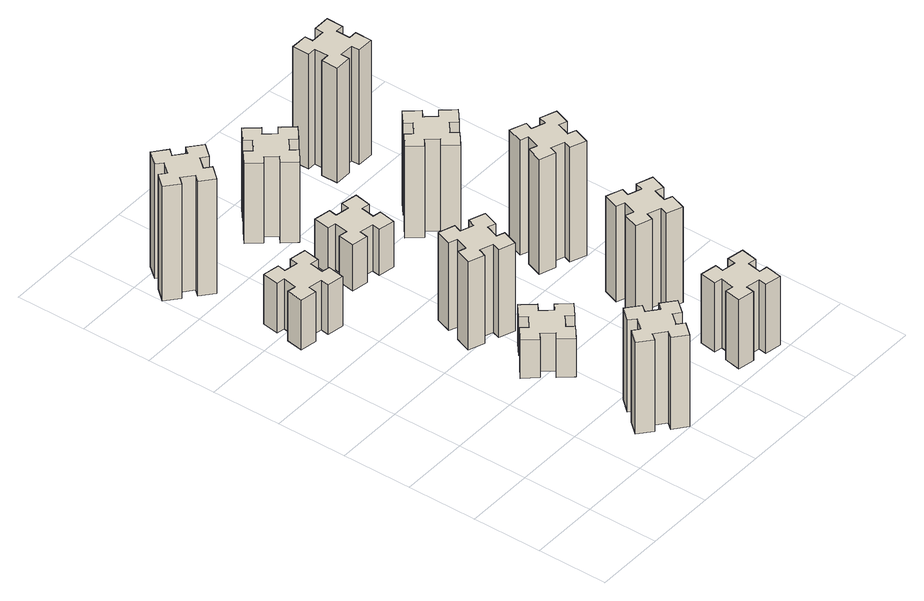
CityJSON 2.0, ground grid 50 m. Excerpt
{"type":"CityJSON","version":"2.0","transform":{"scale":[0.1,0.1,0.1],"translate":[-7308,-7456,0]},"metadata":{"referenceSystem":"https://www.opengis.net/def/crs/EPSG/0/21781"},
"CityObjects":{
"building1":{"type":"Building","attributes":{"class":"1000","function":"1000","usage":"1000","yearOfConstruction":2016,"roofType":"1000","measuredHeight":72,"storeysAboveGround":30,"storeysBelowGround":0},"geometry":[{"type":"Solid","lod":"1","boundaries":[[[[0,1,2,3,4,5,6,7,8,9,10,11,12,13,14,15,16,17,18,19]],[[17,16,20,21]],[[16,15,22,20]],[[15,14,23,22]],[[14,13,24,23]],[[13,12,25,24]],[[12,11,26,25]],[[11,10,27,26]],[[10,9,28,27]],[[9,8,29,28]],[[8,7,30,29]],[[7,6,31,30]],[[6,5,32,31]],[[5,4,33,32]],[[4,3,34,33]],[[3,2,35,34]],[[2,1,36,35]],[[1,0,37,36]],[[0,19,38,37]],[[19,18,39,38]],[[18,17,21,39]],[[24,25,26,27,28,29,30,31,32,33,34,35,36,37,38,39,21,20,22,23]]]]}]},
"building2":{"type":"Building","attributes":{"class":"1000","function":"1000","usage":"1000","yearOfConstruction":2016,"roofType":"1000","measuredHeight":39,"storeysAboveGround":30,"storeysBelowGround":0},"geometry":[{"type":"Solid","lod":"1","boundaries":[[[[40,41,42,43,44,45,46,47,48,49,50,51,52,53,54,55,56,57,58,59]],[[57,56,60,61]],[[56,55,62,60]],[[55,54,63,62]],[[54,53,64,63]],[[53,52,65,64]],[[52,51,66,65]],[[51,50,67,66]],[[50,49,68,67]],[[49,48,69,68]],[[48,47,70,69]],[[47,46,71,70]],[[46,45,72,71]],[[45,44,73,72]],[[44,43,74,73]],[[43,42,75,74]],[[42,41,76,75]],[[41,40,77,76]],[[40,59,78,77]],[[59,58,79,78]],[[58,57,61,79]],[[64,65,66,67,68,69,70,71,72,73,74,75,76,77,78,79,61,60,62,63]]]]}]},
"building3":{"type":"Building","attributes":{"class":"1000","function":"1000","usage":"1000","yearOfConstruction":2016,"roofType":"1000","measuredHeight":90,"storeysAboveGround":30,"storeysBelowGround":0},"geometry":[{"type":"Solid","lod":"1","boundaries":[[[[80,81,82,83,84,85,86,87,88,89,90,91,92,93,94,95,96,97,98,99]],[[97,96,100,101]],[[96,95,102,100]],[[95,94,103,102]],[[94,93,104,103]],[[93,92,105,104]],[[92,91,106,105]],[[91,90,107,106]],[[90,89,108,107]],[[89,88,109,108]],[[88,87,110,109]],[[87,86,111,110]],[[86,85,112,111]],[[85,84,113,112]],[[84,83,114,113]],[[83,82,115,114]],[[82,81,116,115]],[[81,80,117,116]],[[80,99,118,117]],[[99,98,119,118]],[[98,97,101,119]],[[104,105,106,107,108,109,110,111,112,113,114,115,116,117,118,119,101,100,102,103]]]]}]},
"building4":{"type":"Building","attributes":{"class":"1000","function":"1000","usage":"1000","yearOfConstruction":2016,"roofType":"1000","measuredHeight":30,"storeysAboveGround":30,"storeysBelowGround":0},"geometry":[{"type":"Solid","lod":"1","boundaries":[[[[120,121,122,123,124,125,126,127,128,129,130,131,132,133,134,135,136,137,138,139]],[[137,136,140,141]],[[136,135,142,140]],[[135,134,143,142]],[[134,133,144,143]],[[133,132,145,144]],[[132,131,146,145]],[[131,130,147,146]],[[130,129,148,147]],[[129,128,149,148]],[[128,127,150,149]],[[127,126,151,150]],[[126,125,152,151]],[[125,124,153,152]],[[124,123,154,153]],[[123,122,155,154]],[[122,121,156,155]],[[121,120,157,156]],[[120,139,158,157]],[[139,138,159,158]],[[138,137,141,159]],[[144,145,146,147,148,149,150,151,152,153,154,155,156,157,158,159,141,140,142,143]]]]}]},
"building5":{"type":"Building","attributes":{"class":"1000","function":"1000","usage":"1000","yearOfConstruction":2016,"roofType":"1000","measuredHeight":69,"storeysAboveGround":30,"storeysBelowGround":0},"geometry":[{"type":"Solid","lod":"1","boundaries":[[[[160,161,162,163,164,165,166,167,168,169,170,171,172,173,174,175,176,177,178,179]],[[177,176,180,181]],[[176,175,182,180]],[[175,174,183,182]],[[174,173,184,183]],[[173,172,185,184]],[[172,171,186,185]],[[171,170,187,186]],[[170,169,188,187]],[[169,168,189,188]],[[168,167,190,189]],[[167,166,191,190]],[[166,165,192,191]],[[165,164,193,192]],[[164,163,194,193]],[[163,162,195,194]],[[162,161,196,195]],[[161,160,197,196]],[[160,179,198,197]],[[179,178,199,198]],[[178,177,181,199]],[[184,185,186,187,188,189,190,191,192,193,194,195,196,197,198,199,181,180,182,183]]]]}]},
"building6":{"type":"Building","attributes":{"class":"1000","function":"1000","usage":"1000","yearOfConstruction":2016,"roofType":"1000","measuredHeight":36,"storeysAboveGround":30,"storeysBelowGround":0},"geometry":[{"type":"Solid","lod":"1","boundaries":[[[[200,201,202,203,204,205,206,207,208,209,210,211,212,213,214,215,216,217,218,219]],[[217,216,220,221]],[[216,215,222,220]],[[215,214,223,222]],[[214,213,224,223]],[[213,212,225,224]],[[212,211,226,225]],[[211,210,227,226]],[[210,209,228,227]],[[209,208,229,228]],[[208,207,230,229]],[[207,206,231,230]],[[206,205,232,231]],[[205,204,233,232]],[[204,203,234,233]],[[203,202,235,234]],[[202,201,236,235]],[[201,200,237,236]],[[200,219,238,237]],[[219,218,239,238]],[[218,217,221,239]],[[224,225,226,227,228,229,230,231,232,233,234,235,236,237,238,239,221,220,222,223]]]]}]},
"building7":{"type":"Building","attributes":{"class":"1000","function":"1000","usage":"1000","yearOfConstruction":2016,"roofType":"1000","measuredHeight":54,"storeysAboveGround":30,"storeysBelowGround":0},"geometry":[{"type":"Solid","lod":"1","boundaries":[[[[240,241,242,243,244,245,246,247,248,249,250,251,252,253,254,255,256,257,258,259]],[[257,256,260,261]],[[256,255,262,260]],[[255,254,263,262]],[[254,253,264,263]],[[253,252,265,264]],[[252,251,266,265]],[[251,250,267,266]],[[250,249,268,267]],[[249,248,269,268]],[[248,247,270,269]],[[247,246,271,270]],[[246,245,272,271]],[[245,244,273,272]],[[244,243,274,273]],[[243,242,275,274]],[[242,241,276,275]],[[241,240,277,276]],[[240,259,278,277]],[[259,258,279,278]],[[258,257,261,279]],[[264,265,266,267,268,269,270,271,272,273,274,275,276,277,278,279,261,260,262,263]]]]}]},
"building8":{"type":"Building","attributes":{"class":"1000","function":"1000","usage":"1000","yearOfConstruction":2016,"roofType":"1000","measuredHeight":63,"storeysAboveGround":30,"storeysBelowGround":0},"geometry":[{"type":"Solid","lod":"1","boundaries":[[[[280,281,282,283,284,285,286,287,288,289,290,291,292,293,294,295,296,297,298,299]],[[297,296,300,301]],[[296,295,302,300]],[[295,294,303,302]],[[294,293,304,303]],[[293,292,305,304]],[[292,291,306,305]],[[291,290,307,306]],[[290,289,308,307]],[[289,288,309,308]],[[288,287,310,309]],[[287,286,311,310]],[[286,285,312,311]],[[285,284,313,312]],[[284,283,314,313]],[[283,282,315,314]],[[282,281,316,315]],[[281,280,317,316]],[[280,299,318,317]],[[299,298,319,318]],[[298,297,301,319]],[[304,305,306,307,308,309,310,311,312,313,314,315,316,317,318,319,301,300,302,303]]]]}]},
"building9":{"type":"Building","attributes":{"class":"1000","function":"1000","usage":"1000","yearOfConstruction":2016,"roofType":"1000","measuredHeight":75,"storeysAboveGround":30,"storeysBelowGround":0},"geometry":[{"type":"Solid","lod":"1","boundaries":[[[[320,321,322,323,324,325,326,327,328,329,330,331,332,333,334,335,336,337,338,339]],[[337,336,340,341]],[[336,335,342,340]],[[335,334,343,342]],[[334,333,344,343]],[[333,332,345,344]],[[332,331,346,345]],[[331,330,347,346]],[[330,329,348,347]],[[329,328,349,348]],[[328,327,350,349]],[[327,326,351,350]],[[326,325,352,351]],[[325,324,353,352]],[[324,323,354,353]],[[323,322,355,354]],[[322,321,356,355]],[[321,320,357,356]],[[320,339,358,357]],[[339,338,359,358]],[[338,337,341,359]],[[344,345,346,347,348,349,350,351,352,353,354,355,356,357,358,359,341,340,342,343]]]]}]},
"building10":{"type":"Building","attributes":{"class":"1000","function":"1000","usage":"1000","yearOfConstruction":2016,"roofType":"1000","measuredHeight":90,"storeysAboveGround":30,"storeysBelowGround":0},"geometry":[{"type":"Solid","lod":"1","boundaries":[[[[360,361,362,363,364,365,366,367,368,369,370,371,372,373,374,375,376,377,378,379]],[[377,376,380,381]],[[376,375,382,380]],[[375,374,383,382]],[[374,373,384,383]],[[373,372,385,384]],[[372,371,386,385]],[[371,370,387,386]],[[370,369,388,387]],[[369,368,389,388]],[[368,367,390,389]],[[367,366,391,390]],[[366,365,392,391]],[[365,364,393,392]],[[364,363,394,393]],[[363,362,395,394]],[[362,361,396,395]],[[361,360,397,396]],[[360,379,398,397]],[[379,378,399,398]],[[378,377,381,399]],[[384,385,386,387,388,389,390,391,392,393,394,395,396,397,398,399,381,380,382,383]]]]}]},
"building11":{"type":"Building","attributes":{"class":"1000","function":"1000","usage":"1000","yearOfConstruction":2016,"roofType":"1000","measuredHeight":72,"storeysAboveGround":30,"storeysBelowGround":0},"geometry":[{"type":"Solid","lod":"1","boundaries":[[[[400,401,402,403,404,405,406,407,408,409,410,411,412,413,414,415,416,417,418,419]],[[417,416,420,421]],[[416,415,422,420]],[[415,414,423,422]],[[414,413,424,423]],[[413,412,425,424]],[[412,411,426,425]],[[411,410,427,426]],[[410,409,428,427]],[[409,408,429,428]],[[408,407,430,429]],[[407,406,431,430]],[[406,405,432,431]],[[405,404,433,432]],[[404,403,434,433]],[[403,402,435,434]],[[402,401,436,435]],[[401,400,437,436]],[[400,419,438,437]],[[419,418,439,438]],[[418,417,421,439]],[[424,425,426,427,428,429,430,431,432,433,434,435,436,437,438,439,421,420,422,423]]]]}]},
"building12":{"type":"Building","attributes":{"class":"1000","function":"1000","usage":"1000","yearOfConstruction":2016,"roofType":"1000","measuredHeight":90,"storeysAboveGround":30,"storeysBelowGround":0},"geometry":[{"type":"Solid","lod":"1","boundaries":[[[[440,441,442,443,444,445,446,447,448,449,450,451,452,453,454,455,456,457,458,459]],[[457,456,460,461]],[[456,455,462,460]],[[455,454,463,462]],[[454,453,464,463]],[[453,452,465,464]],[[452,451,466,465]],[[451,450,467,466]],[[450,449,468,467]],[[449,448,469,468]],[[448,447,470,469]],[[447,446,471,470]],[[446,445,472,471]],[[445,444,473,472]],[[444,443,474,473]],[[443,442,475,474]],[[442,441,476,475]],[[441,440,477,476]],[[440,459,478,477]],[[459,458,479,478]],[[458,457,461,479]],[[464,465,466,467,468,469,470,471,472,473,474,475,476,477,478,479,461,460,462,463]]]]}]}
},
"vertices":[
[876,193,0],[953,129,0],[914,83,0],[1006,6,0],[1083,98,0],[1037,136,0],[1102,213,0],[1148,174,0],[1225,266,0],[1133,343,0],[1094,297,0],[1018,362,0],[1056,408,0],[964,485,0],[887,393,0],[933,354,0],[869,278,0],[823,316,0],[746,224,0],[838,147,0],[869,278,720],[823,316,720],[933,354,720],[887,393,720],[964,485,720],[1056,408,720],[1018,362,720],[1094,297,720],[1133,343,720],[1225,266,720],[1148,174,720],[1102,213,720],[1037,136,720],[1083,98,720],[1006,6,720],[914,83,720],[953,129,720],[876,193,720],[838,147,720],[746,224,720],
[414,2565,0],[315,2582,0],[326,2641,0],[207,2662,0],[187,2544,0],[246,2534,0],[228,2435,0],[169,2446,0],[148,2327,0],[267,2307,0],[277,2366,0],[375,2348,0],[365,2289,0],[483,2268,0],[504,2387,0],[445,2397,0],[462,2495,0],[521,2485,0],[542,2603,0],[424,2624,0],[462,2495,390],[521,2485,390],[445,2397,390],[504,2387,390],[483,2268,390],[365,2289,390],[375,2348,390],[277,2366,390],[267,2307,390],[148,2327,390],[169,2446,390],[228,2435,390],[246,2534,390],[187,2544,390],[207,2662,390],[326,2641,390],[315,2582,390],[414,2565,390],[424,2624,390],[542,2603,390],
[136,3253,0],[213,3189,0],[174,3143,0],[266,3066,0],[343,3158,0],[297,3196,0],[362,3273,0],[408,3234,0],[485,3326,0],[393,3403,0],[354,3357,0],[278,3422,0],[316,3468,0],[224,3545,0],[147,3453,0],[193,3414,0],[129,3338,0],[83,3376,0],[6,3284,0],[98,3207,0],[129,3338,900],[83,3376,900],[193,3414,900],[147,3453,900],[224,3545,900],[316,3468,900],[278,3422,900],[354,3357,900],[393,3403,900],[485,3326,900],[408,3234,900],[362,3273,900],[297,3196,900],[343,3158,900],[266,3066,900],[174,3143,900],[213,3189,900],[136,3253,900],[98,3207,900],[6,3284,900],
[1018,969,0],[1094,1033,0],[1133,987,0],[1225,1064,0],[1148,1156,0],[1102,1118,0],[1037,1194,0],[1083,1233,0],[1006,1325,0],[914,1248,0],[953,1202,0],[876,1137,0],[838,1183,0],[746,1106,0],[823,1014,0],[869,1053,0],[933,976,0],[887,938,0],[964,846,0],[1056,923,0],[933,976,300],[887,938,300],[869,1053,300],[823,1014,300],[746,1106,300],[838,1183,300],[876,1137,300],[953,1202,300],[914,1248,300],[1006,1325,300],[1083,1233,300],[1037,1194,300],[1102,1118,300],[1148,1156,300],[1225,1064,300],[1133,987,300],[1094,1033,300],[1018,969,300],[1056,923,300],[964,846,300],
[1072,1541,0],[1106,1635,0],[1162,1614,0],[1203,1727,0],[1090,1768,0],[1070,1712,0],[976,1746,0],[997,1802,0],[884,1843,0],[843,1730,0],[899,1710,0],[865,1616,0],[809,1637,0],[767,1524,0],[880,1483,0],[901,1539,0],[995,1505,0],[974,1449,0],[1087,1407,0],[1128,1520,0],[995,1505,690],[974,1449,690],[901,1539,690],[880,1483,690],[767,1524,690],[809,1637,690],[865,1616,690],[899,1710,690],[843,1730,690],[884,1843,690],[997,1802,690],[976,1746,690],[1070,1712,690],[1090,1768,690],[1203,1727,690],[1162,1614,690],[1106,1635,690],[1072,1541,690],[1128,1520,690],[1087,1407,690],
[1054,2665,0],[955,2682,0],[966,2741,0],[847,2762,0],[827,2644,0],[886,2634,0],[868,2535,0],[809,2546,0],[788,2427,0],[907,2407,0],[917,2466,0],[1015,2448,0],[1005,2389,0],[1123,2368,0],[1144,2487,0],[1085,2497,0],[1102,2595,0],[1161,2585,0],[1182,2703,0],[1064,2724,0],[1102,2595,360],[1161,2585,360],[1085,2497,360],[1144,2487,360],[1123,2368,360],[1005,2389,360],[1015,2448,360],[917,2466,360],[907,2407,360],[788,2427,360],[809,2546,360],[868,2535,360],[886,2634,360],[827,2644,360],[847,2762,360],[966,2741,360],[955,2682,360],[1054,2665,360],[1064,2724,360],[1182,2703,360],
[1894,345,0],[1795,362,0],[1806,421,0],[1687,442,0],[1667,324,0],[1726,314,0],[1708,215,0],[1649,226,0],[1628,107,0],[1747,87,0],[1757,146,0],[1855,128,0],[1845,69,0],[1963,48,0],[1984,167,0],[1925,177,0],[1942,275,0],[2001,265,0],[2022,383,0],[1904,404,0],[1942,275,540],[2001,265,540],[1925,177,540],[1984,167,540],[1963,48,540],[1845,69,540],[1855,128,540],[1757,146,540],[1747,87,540],[1628,107,540],[1649,226,540],[1708,215,540],[1726,314,540],[1667,324,540],[1687,442,540],[1806,421,540],[1795,362,540],[1894,345,540],[1904,404,540],[2022,383,540],
[1102,3238,0],[1037,3314,0],[1083,3353,0],[1006,3445,0],[914,3368,0],[953,3322,0],[876,3257,0],[838,3303,0],[746,3226,0],[823,3134,0],[869,3173,0],[933,3096,0],[887,3058,0],[964,2966,0],[1056,3043,0],[1018,3089,0],[1094,3153,0],[1133,3107,0],[1225,3184,0],[1148,3276,0],[1094,3153,630],[1133,3107,630],[1018,3089,630],[1056,3043,630],[964,2966,630],[887,3058,630],[933,3096,630],[869,3173,630],[823,3134,630],[746,3226,630],[838,3303,630],[876,3257,630],[953,3322,630],[914,3368,630],[1006,3445,630],[1083,3353,630],[1037,3314,630],[1102,3238,630],[1148,3276,630],[1225,3184,630],
[1741,899,0],[1835,865,0],[1814,809,0],[1927,767,0],[1968,880,0],[1912,901,0],[1946,995,0],[2002,974,0],[2043,1087,0],[1930,1128,0],[1910,1072,0],[1816,1106,0],[1837,1162,0],[1724,1203,0],[1683,1090,0],[1739,1070,0],[1705,976,0],[1649,997,0],[1607,884,0],[1720,843,0],[1705,976,750],[1649,997,750],[1739,1070,750],[1683,1090,750],[1724,1203,750],[1837,1162,750],[1816,1106,750],[1910,1072,750],[1930,1128,750],[2043,1087,750],[2002,974,750],[1946,995,750],[1912,901,750],[1968,880,750],[1927,767,750],[1814,809,750],[1835,865,750],[1741,899,750],[1720,843,750],[1607,884,750],
[1910,1812,0],[1816,1846,0],[1837,1902,0],[1724,1943,0],[1683,1830,0],[1739,1810,0],[1705,1716,0],[1649,1737,0],[1607,1624,0],[1720,1583,0],[1741,1639,0],[1835,1605,0],[1814,1549,0],[1927,1507,0],[1968,1620,0],[1912,1641,0],[1946,1735,0],[2002,1714,0],[2043,1827,0],[1930,1868,0],[1946,1735,900],[2002,1714,900],[1912,1641,900],[1968,1620,900],[1927,1507,900],[1814,1549,900],[1835,1605,900],[1741,1639,900],[1720,1583,900],[1607,1624,900],[1649,1737,900],[1705,1716,900],[1739,1810,900],[1683,1830,900],[1724,1943,900],[1837,1902,900],[1816,1846,900],[1910,1812,900],[1930,1868,900],[2043,1827,900],
[1509,2433,0],[1573,2356,0],[1527,2318,0],[1604,2226,0],[1696,2303,0],[1658,2349,0],[1734,2413,0],[1773,2367,0],[1865,2444,0],[1788,2536,0],[1742,2498,0],[1677,2574,0],[1723,2613,0],[1646,2705,0],[1554,2628,0],[1593,2582,0],[1516,2517,0],[1478,2563,0],[1386,2486,0],[1463,2394,0],[1516,2517,720],[1478,2563,720],[1593,2582,720],[1554,2628,720],[1646,2705,720],[1723,2613,720],[1677,2574,720],[1742,2498,720],[1788,2536,720],[1865,2444,720],[1773,2367,720],[1734,2413,720],[1658,2349,720],[1696,2303,720],[1604,2226,720],[1527,2318,720],[1573,2356,720],[1509,2433,720],[1463,2394,720],[1386,2486,720],
[1675,3195,0],[1775,3195,0],[1775,3135,0],[1895,3135,0],[1895,3255,0],[1835,3255,0],[1835,3355,0],[1895,3355,0],[1895,3475,0],[1775,3475,0],[1775,3415,0],[1675,3415,0],[1675,3475,0],[1555,3475,0],[1555,3355,0],[1615,3355,0],[1615,3255,0],[1555,3255,0],[1555,3135,0],[1675,3135,0],[1615,3255,900],[1555,3255,900],[1615,3355,900],[1555,3355,900],[1555,3475,900],[1675,3475,900],[1675,3415,900],[1775,3415,900],[1775,3475,900],[1895,3475,900],[1895,3355,900],[1835,3355,900],[1835,3255,900],[1895,3255,900],[1895,3135,900],[1775,3135,900],[1775,3195,900],[1675,3195,900],[1675,3135,900],[1555,3135,900]
]}
